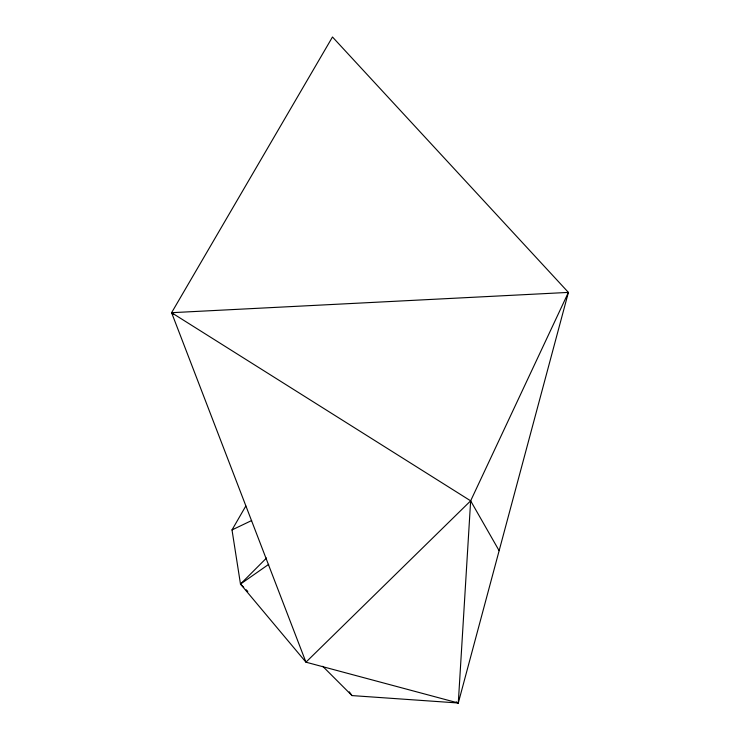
<?xml version="1.0" encoding="UTF-8"?>
<svg xmlns="http://www.w3.org/2000/svg" width="740" height="740" viewBox="0 0 740 740"><rect width="100%" height="100%" fill="white"/><g stroke="black" fill="none" stroke-linecap="round" stroke-linejoin="round"><path stroke-width="1.11" d="M322.696 666.278L352 695.582L458.291 703L470.649 500.841L568.403 292.402L332.482 37L171.597 312.696L305.953 662.18L458.291 703L568.403 292.402L171.597 312.696L173.132 314.417M171.597 312.696L470.649 500.841L305.953 662.18L240.482 584.063L232.008 529.933L245.819 506.012M243.738 587.32L240.482 584.063L266.529 558.006M240.482 584.063L268.703 564.352M232.008 529.933L251.665 520.534M456.266 701.89L458.291 703M246.179 589.762L247.808 591.39M349.289 691.835L352 695.582M470.649 500.841L499.112 550.662"/></g></svg>
